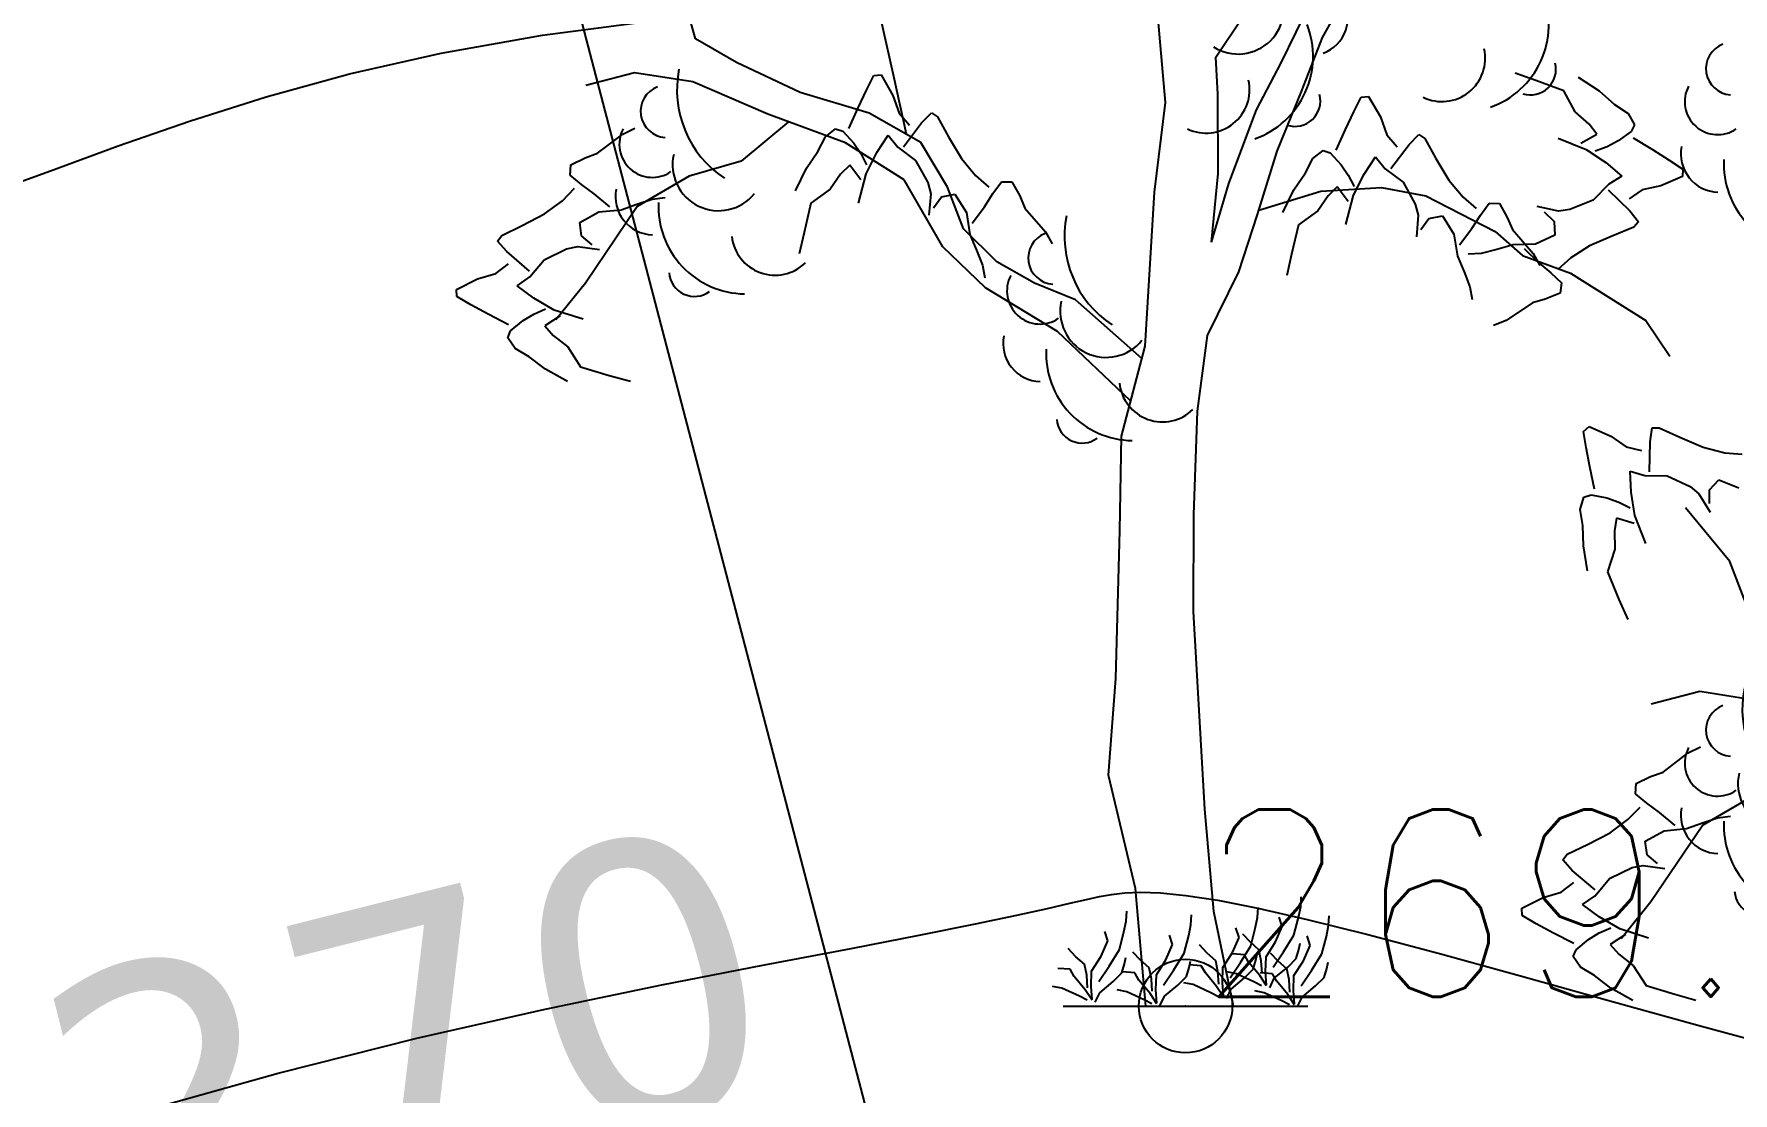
# Model space of a CAD drawing. Header units: millimetres. Extents: x 524954 to 526204, y 9523489 to 9524010.
# Drawn here: x 525499.58 to 525508.67, y 9523564.53 to 9523570.19 of the extents above; entities that cross this region are included whole.
import ezdxf
from ezdxf import colors
from ezdxf.entities.mleader import LeaderData, LeaderLine
from ezdxf.enums import TextEntityAlignment as Align
from ezdxf.math import Vec2, Vec3

# ---------------------------------------------------------------- set-up
doc = ezdxf.new("R2010")
doc.units = ezdxf.units.MM
doc.header["$PDMODE"] = 32
doc.header["$PDSIZE"] = 0.5
doc.linetypes.add('ACAD_ISO12W100', pattern=[21, 12, -3, 0, -3, 0, -3])
for name, color, linetype in [('Arbre', 34, 'ACAD_ISO12W100'), ('CN_01_00', 3, 'Continuous'), ('CN_10_00', 1, 'Continuous'), ('Cotation Courbes de niveau', 7, 'Continuous'), ('ETQ IMPAIR', 7, 'Continuous'), ('ETQ PAIR', 7, 'Continuous'), ('TopoAlt', 3, 'Continuous'), ('TOPOJIS', 7, 'Continuous')]:
    doc.layers.add(name, color=color, linetype=linetype)
doc.styles.add('Simplex 1.0', font='Simplex.shx', dxfattribs={"width": 0.99, "height": 1})
doc.styles.get("Standard").update_dxf_attribs({"font": 'arial.ttf'})
doc.styles.add('Verdana 1.0', font='verdana.ttf', dxfattribs={"width": 0.99, "height": 1})

# ---------------------------------------------------------------- blocks, each defined once
blk = doc.blocks.new('TCPOINT M')
at = {"color": 0}
blk.add_point((0, 0), dxfattribs=at)
at = {"layer": 'TopoAlt', "style": 'Simplex 1.0', "width": 0.99}
blk.add_attdef('ALT', (0.15, 0.15), '', height=1, dxfattribs=at)
blk = doc.blocks.new('v088')
at = {"color": 3, "linetype": 'Continuous'}
for p, q in [((-3.5682, 6.3771), (-3.539, 6.4025)), ((-3.5548, 6.2904), (-3.5682, 6.3771)), ((-3.539, 6.4025), (-3.4232, 6.3514)), ((-3.2129, 6.3221), (-3.2014, 6.3959)), ((-3.2014, 6.3959), (-3.1633, 6.397)), ((-3.1633, 6.397), (-3.053, 6.3458)), ((-3.5355, 6.1876), (-3.5548, 6.2904)), ((-3.4232, 6.3514), (-3.3399, 6.2939)), ((-3.3399, 6.2939), (-3.2577, 6.2746)), ((-3.2164, 6.1615), (-3.2129, 6.3221)), ((-3.053, 6.3458), (-2.929, 6.2922)), ((-2.929, 6.2922), (-2.8139, 6.2629)), ((-3.5103, 6.0686), (-3.5355, 6.1876)), ((-2.8139, 6.2629), (-2.7211, 6.2547)), ((-3.3198, 6.1639), (-3.2403, 6.1417)), ((-3.3139, 6.0525), (-3.3198, 6.1639)), ((-3.2403, 6.1417), (-3.1205, 6.1398)), ((-3.1205, 6.1398), (-2.9991, 6.0834)), ((-2.8952, 6.0647), (-2.845, 6.1178)), ((-2.845, 6.1178), (-2.7377, 6.0747)), ((-3.5861, 5.9603), (-3.5662, 6.0262)), ((-3.5662, 6.0262), (-3.5284, 6.0381)), ((-3.5284, 6.0381), (-3.4436, 6.0215)), ((-3.4436, 6.0215), (-3.3804, 5.9989)), ((-3.3804, 5.9989), (-3.3196, 5.968)), ((-3.294, 5.9279), (-3.3139, 6.0525)), ((-2.9991, 6.0834), (-2.9517, 6.044)), ((-2.9517, 6.044), (-2.8917, 5.945)), ((-2.8958, 5.9912), (-2.8952, 6.0647)), ((-3.5727, 5.8736), (-3.5861, 5.9603)), ((-3.3915, 5.9142), (-3.4031, 5.8459)), ((-3.2981, 5.8843), (-3.3915, 5.9142)), ((-3.2352, 5.7773), (-3.294, 5.9279)), ((-3.5695, 5.7648), (-3.5727, 5.8736)), ((-3.4031, 5.8459), (-3.4003, 5.748)), ((-3.5466, 5.6322), (-3.5695, 5.7648)), ((-3.4003, 5.748), (-3.4403, 5.6271)), ((-3.4403, 5.6271), (-3.3789, 5.4792)), ((-3.3789, 5.4792), (-3.3323, 5.3717)), ((-1.7068, 4.8945), (-1.6668, 4.9726)), ((-1.6668, 4.9726), (-1.6283, 4.976)), ((-1.6283, 4.976), (-1.5645, 4.8667)), ((1.8724, 4.9461), (1.762, 4.9854)), ((2.0224, 4.89), (1.8724, 4.9461)), ((2.0987, 4.9642), (2.2113, 4.8904)), ((-1.7514, 4.7999), (-1.7068, 4.8945)), ((-1.5645, 4.8667), (-1.5307, 4.7714)), ((0.8993, 4.7791), (0.9393, 4.8572)), ((0.9393, 4.8572), (0.9778, 4.8606)), ((0.9778, 4.8606), (1.0416, 4.7513)), ((2.0834, 4.7783), (2.0224, 4.89)), ((2.2113, 4.8904), (2.2929, 4.8185)), ((2.2929, 4.8185), (2.3654, 4.7691)), ((-1.8008, 4.6887), (-1.7514, 4.7999)), ((-1.5307, 4.7714), (-1.4755, 4.7074)), ((-1.4112, 4.7196), (-1.3587, 4.7727)), ((-1.3587, 4.7727), (-1.3272, 4.7513)), ((-1.3272, 4.7513), (-1.2679, 4.6451)), ((0.8546, 4.6845), (0.8993, 4.7791)), ((1.0416, 4.7513), (1.0754, 4.656)), ((2.1569, 4.7135), (2.0834, 4.7783)), ((2.3654, 4.7691), (2.4, 4.7096)), ((-3.1435, 4.5571), (-3.0095, 4.66)), ((-3.0095, 4.66), (-2.9439, 4.6918)), ((-1.9657, 4.5674), (-1.9257, 4.6454)), ((-1.9257, 4.6454), (-1.871, 4.6871)), ((-1.871, 4.6871), (-1.8334, 4.6747)), ((-1.8334, 4.6747), (-1.7744, 4.6115)), ((-1.6512, 4.5605), (-1.5907, 4.6542)), ((-1.5907, 4.6542), (-1.5392, 4.5896)), ((-1.5083, 4.5916), (-1.4112, 4.7196)), ((-1.2679, 4.6451), (-1.1988, 4.529)), ((0.8053, 4.5733), (0.8546, 4.6845)), ((1.0754, 4.656), (1.1306, 4.592)), ((1.1948, 4.6042), (1.2474, 4.6573)), ((1.2474, 4.6573), (1.2789, 4.6359)), ((1.2789, 4.6359), (1.3382, 4.5297)), ((1.9921, 4.6376), (2.1424, 4.5777)), ((2.1133, 4.6106), (2.1989, 4.6584)), ((2.1989, 4.6584), (2.1569, 4.7135)), ((2.383, 4.6739), (2.3129, 4.6232)), ((2.4, 4.7096), (2.383, 4.6739)), ((2.3928, 4.6398), (2.497, 4.577)), ((-3.2101, 4.5328), (-3.1435, 4.5571)), ((-2.0269, 4.4774), (-1.9657, 4.5674)), ((-1.7744, 4.6115), (-1.7365, 4.5561)), ((-1.7365, 4.5561), (-1.7054, 4.4954)), ((-1.7081, 4.4479), (-1.6512, 4.5605)), ((-1.5392, 4.5896), (-1.4434, 4.5178)), ((0.6804, 4.53), (0.7351, 4.5718)), ((0.7351, 4.5718), (0.7727, 4.5593)), ((0.7727, 4.5593), (0.8317, 4.4961)), ((1.0978, 4.4762), (1.1948, 4.6042)), ((2.1424, 4.5777), (2.247, 4.5072)), ((2.2532, 4.5924), (2.1892, 4.5691)), ((2.3129, 4.6232), (2.2532, 4.5924)), ((2.497, 4.577), (2.5853, 4.5209)), ((-3.2911, 4.4407), (-3.2867, 4.4956)), ((-3.2867, 4.4956), (-3.2101, 4.5328)), ((-2.0862, 4.3565), (-2.0269, 4.4774)), ((-1.7952, 4.494), (-1.8447, 4.4455)), ((-1.7371, 4.415), (-1.7952, 4.494)), ((-1.4434, 4.5178), (-1.3781, 4.401)), ((-1.1988, 4.529), (-1.1228, 4.4377)), ((0.5791, 4.362), (0.6404, 4.452)), ((0.6404, 4.452), (0.6804, 4.53)), ((0.8317, 4.4961), (0.8696, 4.4407)), ((0.9549, 4.4451), (1.0154, 4.5388)), ((1.0154, 4.5388), (1.0668, 4.4742)), ((1.0668, 4.4742), (1.1627, 4.4024)), ((1.3382, 4.5297), (1.4072, 4.4136)), ((2.247, 4.5072), (2.3325, 4.4356)), ((2.5853, 4.5209), (2.6578, 4.4715)), ((2.6578, 4.4715), (2.6564, 4.4329)), ((-3.3314, 4.3035), (-3.2664, 4.3702)), ((-3.2303, 4.3905), (-3.2911, 4.4407)), ((-3.1617, 4.3413), (-3.2303, 4.3905)), ((-1.8998, 4.3645), (-2.0031, 4.2901)), ((-1.8447, 4.4455), (-1.8998, 4.3645)), ((-1.7488, 4.2914), (-1.7081, 4.4479)), ((-1.3781, 4.401), (-1.3629, 4.3412)), ((-1.1228, 4.4377), (-1.0524, 4.3767)), ((-1.0302, 4.3418), (-0.9835, 4.4054)), ((-0.9835, 4.4054), (-0.9285, 4.4041)), ((-0.9285, 4.4041), (-0.8869, 4.3298)), ((0.5199, 4.2411), (0.5791, 4.362)), ((0.8109, 4.3786), (0.7614, 4.3301)), ((0.869, 4.2996), (0.8109, 4.3786)), ((0.8696, 4.4407), (0.9007, 4.38)), ((0.898, 4.3325), (0.9549, 4.4451)), ((1.1627, 4.4024), (1.228, 4.2856)), ((1.4072, 4.4136), (1.4833, 4.3223)), ((2.262, 4.3926), (2.1788, 4.3064)), ((2.2601, 4.3616), (2.3751, 4.2494)), ((2.3325, 4.4356), (2.262, 4.3926)), ((2.4412, 4.3615), (2.371, 4.3146)), ((2.5401, 4.3831), (2.4412, 4.3615)), ((2.6564, 4.4329), (2.5401, 4.3831)), ((-3.4268, 4.2328), (-3.3314, 4.3035)), ((-3.0788, 4.2707), (-3.1617, 4.3413)), ((-3.0186, 4.2553), (-2.9333, 4.2859)), ((-2.9333, 4.2859), (-2.8514, 4.3121)), ((-2.8514, 4.3121), (-2.7828, 4.3211)), ((-2.0031, 4.2901), (-2.0401, 4.1343)), ((-1.3629, 4.3412), (-1.3723, 4.2259)), ((-1.3485, 4.2656), (-1.3049, 4.3248)), ((-1.3049, 4.3248), (-1.2331, 4.3384)), ((-1.2331, 4.3384), (-1.1715, 4.2405)), ((-1.1411, 4.1837), (-1.0754, 4.2705)), ((-1.0754, 4.2705), (-1.0302, 4.3418)), ((-0.8869, 4.3298), (-0.8589, 4.2646)), ((0.7614, 4.3301), (0.7063, 4.2491)), ((0.8572, 4.176), (0.898, 4.3325)), ((1.228, 4.2856), (1.2432, 4.2258)), ((1.4833, 4.3223), (1.5536, 4.2613)), ((1.5759, 4.2264), (1.6226, 4.29)), ((1.6226, 4.29), (1.6776, 4.2887)), ((1.6776, 4.2887), (1.7191, 4.2144)), ((1.9936, 4.2484), (1.8803, 4.2721)), ((2.1788, 4.3064), (2.0548, 4.2561)), ((-3.5467, 4.1705), (-3.4268, 4.2328)), ((-3.2386, 4.1877), (-3.1373, 4.2436)), ((-3.2291, 4.1152), (-3.2386, 4.1877)), ((-3.1373, 4.2436), (-3.0186, 4.2553)), ((-1.1715, 4.2405), (-1.153, 4.1227)), ((-0.8589, 4.2646), (-0.7485, 4.1368)), ((0.7063, 4.2491), (0.603, 4.1747)), ((1.2432, 4.2258), (1.2338, 4.1105)), ((1.2576, 4.1502), (1.3011, 4.2094)), ((1.3011, 4.2094), (1.373, 4.223)), ((1.373, 4.223), (1.4346, 4.1251)), ((1.5307, 4.1551), (1.5759, 4.2264)), ((1.7191, 4.2144), (1.7472, 4.1493)), ((1.9168, 4.2436), (1.9701, 4.193)), ((1.9701, 4.193), (1.9747, 4.12)), ((2.0548, 4.2561), (1.9936, 4.2484)), ((2.3751, 4.2494), (2.4212, 4.1906)), ((2.4212, 4.1906), (2.396, 4.1621)), ((-3.6793, 4.0872), (-3.6561, 4.1174)), ((-3.6561, 4.1174), (-3.5467, 4.1705)), ((-3.1725, 4.0683), (-3.2291, 4.1152)), ((-2.0401, 4.1343), (-2.0653, 4.0199)), ((-1.153, 4.1227), (-1.1176, 4.0393)), ((-0.7485, 4.1368), (-0.7129, 4.0731)), ((0.603, 4.1747), (0.566, 4.0189)), ((1.4346, 4.1251), (1.4531, 4.0073)), ((1.465, 4.0683), (1.5307, 4.1551)), ((1.7472, 4.1493), (1.8576, 4.0214)), ((1.9747, 4.12), (1.8699, 4.071)), ((2.2833, 4.1164), (2.1595, 4.0623)), ((2.396, 4.1621), (2.2833, 4.1164)), ((-3.6294, 4.0317), (-3.6793, 4.0872)), ((-3.5071, 3.9275), (-3.6294, 4.0317)), ((-3.4297, 3.988), (-3.3093, 4.0465)), ((-3.3093, 4.0465), (-3.2488, 4.0583)), ((-3.2488, 4.0583), (-3.1342, 4.0423)), ((-1.1176, 4.0393), (-1.0867, 3.9591)), ((0.566, 4.0189), (0.5407, 3.9045)), ((1.4531, 4.0073), (1.4885, 3.9239)), ((1.5801, 4.0219), (1.511, 4.0175)), ((1.6636, 4.0426), (1.5801, 4.0219)), ((1.7506, 4.0673), (1.6636, 4.0426)), ((1.8699, 4.071), (1.7506, 4.0673)), ((1.8097, 4.0479), (1.8877, 3.9719)), ((1.8576, 4.0214), (1.8932, 3.9577)), ((2.0595, 3.9982), (1.9902, 3.936)), ((2.1595, 4.0623), (2.0595, 3.9982)), ((-3.785, 3.8871), (-3.6878, 3.9154)), ((-3.6878, 3.9154), (-3.6208, 3.9668)), ((-3.5069, 3.8964), (-3.4297, 3.988)), ((-1.0867, 3.9591), (-1.0738, 3.891)), ((1.4885, 3.9239), (1.5194, 3.8437)), ((1.8877, 3.9719), (1.9528, 3.9182)), ((1.9528, 3.9182), (2.0102, 3.864)), ((-3.8977, 3.8297), (-3.785, 3.8871)), ((-3.8965, 3.791), (-3.8977, 3.8297)), ((-3.5743, 3.8488), (-3.5069, 3.8964)), ((-3.4842, 3.783), (-3.5743, 3.8488)), ((1.5194, 3.8437), (1.5323, 3.7756)), ((2.0102, 3.864), (2.002, 3.8096)), ((-3.8209, 3.7466), (-3.8965, 3.791)), ((-3.729, 3.6966), (-3.8209, 3.7466)), ((-3.4847, 3.6976), (-3.4223, 3.7252)), ((-3.3751, 3.7197), (-3.4842, 3.783)), ((1.855, 3.7579), (1.7144, 3.6642)), ((1.9231, 3.7776), (1.855, 3.7579)), ((2.002, 3.8096), (1.9231, 3.7776)), ((-3.6208, 3.641), (-3.729, 3.6966)), ((-3.6087, 3.6076), (-3.5422, 3.6629)), ((-3.5422, 3.6629), (-3.4847, 3.6976)), ((-3.3439, 3.6889), (-3.4261, 3.6355)), ((-3.4261, 3.6355), (-3.3805, 3.5833)), ((-3.2212, 3.6701), (-3.3751, 3.7197)), ((1.7144, 3.6642), (1.6468, 3.6368)), ((-3.6232, 3.5708), (-3.6087, 3.6076)), ((-3.5847, 3.5138), (-3.6232, 3.5708)), ((-3.3805, 3.5833), (-3.3028, 3.5236)), ((-3.5091, 3.4694), (-3.5847, 3.5138)), ((-3.4228, 3.4031), (-3.5091, 3.4694)), ((-3.3028, 3.5236), (-3.2344, 3.4162)), ((-3.3055, 3.337), (-3.4228, 3.4031)), ((-3.2344, 3.4162), (-3.081, 3.3703)), ((-3.081, 3.3703), (-2.9682, 3.3386)), ((0.6155, 0.5313), (0.6179, 0.5842)), ((-0.3294, 0.3967), (-0.3173, 0.4544)), ((-0.3173, 0.4544), (-0.3149, 0.5073)), ((0.0288, 0.4351), (0.0313, 0.488)), ((0.3726, 0.4159), (0.3847, 0.4736)), ((0.3847, 0.4736), (0.3871, 0.5265)), ((0.5169, 0.4255), (0.5001, 0.476)), ((0.5794, 0.3798), (0.6034, 0.4736)), ((0.6034, 0.4736), (0.6155, 0.5313)), ((0.7645, 0.4303), (0.7669, 0.4832)), ((-0.4159, 0.3486), (-0.4327, 0.3991)), ((-0.3534, 0.3029), (-0.3294, 0.3967)), ((-0.0697, 0.3294), (-0.0865, 0.3798)), ((-0.0072, 0.2837), (0.0168, 0.3774)), ((0.0168, 0.3774), (0.0288, 0.4351)), ((0.25, 0.2861), (0.2861, 0.3678)), ((0.2861, 0.3678), (0.2693, 0.4183)), ((0.3462, 0.3414), (0.3053, 0.3847)), ((0.3486, 0.3221), (0.3726, 0.4159)), ((0.4808, 0.3438), (0.5169, 0.4255)), ((0.5241, 0.2909), (0.5794, 0.3798)), ((0.6659, 0.3246), (0.6491, 0.375)), ((0.7285, 0.2789), (0.7525, 0.3726)), ((0.7525, 0.3726), (0.7645, 0.4303)), ((-0.5866, 0.2645), (-0.6275, 0.3077)), ((-0.452, 0.2669), (-0.4159, 0.3486)), ((-0.4087, 0.214), (-0.3534, 0.3029)), ((-0.2404, 0.2452), (-0.2813, 0.2885)), ((-0.1058, 0.2476), (-0.0697, 0.3294)), ((-0.0625, 0.1947), (-0.0072, 0.2837)), ((0.1154, 0.2837), (0.0745, 0.327)), ((0.1611, 0.2428), (0.1154, 0.2837)), ((0.1995, 0.2068), (0.25, 0.2861)), ((0.3149, 0.2741), (0.25, 0.2789)), ((0.2933, 0.2332), (0.3486, 0.3221)), ((0.3366, 0.2356), (0.3149, 0.2741)), ((0.3919, 0.3005), (0.3462, 0.3414)), ((0.375, 0.2452), (0.3823, 0.2789)), ((0.4039, 0.2428), (0.3919, 0.3005)), ((0.4303, 0.2645), (0.4808, 0.3438)), ((0.4953, 0.2404), (0.4544, 0.2837)), ((0.4688, 0.2092), (0.5241, 0.2909)), ((0.5914, 0.2548), (0.6058, 0.3029)), ((0.6058, 0.3029), (0.6131, 0.3366)), ((0.6299, 0.2428), (0.6659, 0.3246)), ((0.6732, 0.1899), (0.7285, 0.2789)), ((-0.6179, 0.1971), (-0.6828, 0.2019)), ((-0.5962, 0.1587), (-0.6179, 0.1971)), ((-0.5409, 0.2236), (-0.5866, 0.2645)), ((-0.5289, 0.1659), (-0.5409, 0.2236)), ((-0.5049, 0.1058), (-0.5025, 0.1875)), ((-0.5025, 0.1875), (-0.452, 0.2669)), ((-0.464, 0.1322), (-0.4087, 0.214)), ((-0.3414, 0.1779), (-0.327, 0.226)), ((-0.2717, 0.1779), (-0.3366, 0.1827)), ((-0.327, 0.226), (-0.3197, 0.2596)), ((-0.1947, 0.2043), (-0.2404, 0.2452)), ((-0.1827, 0.1467), (-0.1947, 0.2043)), ((-0.1563, 0.1683), (-0.1058, 0.2476)), ((-0.1178, 0.113), (-0.0625, 0.1947)), ((0.0048, 0.1587), (0.0192, 0.2068)), ((0.0192, 0.2068), (0.0264, 0.2404)), ((0.0841, 0.2164), (0.0192, 0.2212)), ((0.1058, 0.1779), (0.0841, 0.2164)), ((0.1731, 0.1851), (0.1611, 0.2428)), ((0.1779, 0.1178), (0.1731, 0.1851)), ((0.1971, 0.125), (0.1995, 0.2068)), ((0.2717, 0.1731), (0.2212, 0.1827)), ((0.238, 0.1515), (0.2933, 0.2332)), ((0.3149, 0.1515), (0.3606, 0.1971)), ((0.3967, 0.1635), (0.3366, 0.2356)), ((0.3606, 0.1971), (0.375, 0.2452)), ((0.4087, 0.1755), (0.4039, 0.2428)), ((0.4279, 0.1827), (0.4303, 0.2645)), ((0.4327, 0.113), (0.4279, 0.1827)), ((0.4736, 0.1491), (0.5457, 0.2092)), ((0.5409, 0.1995), (0.4953, 0.2404)), ((0.5529, 0.1418), (0.5409, 0.1995)), ((0.5457, 0.2092), (0.5914, 0.2548)), ((0.5794, 0.1635), (0.6299, 0.2428)), ((0.6179, 0.1082), (0.6732, 0.1899)), ((0.7405, 0.1539), (0.7549, 0.2019)), ((0.7549, 0.2019), (0.7621, 0.2356)), ((-0.6611, 0.0962), (-0.7116, 0.1058)), ((-0.5674, 0.0529), (-0.6611, 0.0962)), ((-0.5361, 0.0865), (-0.5962, 0.1587)), ((-0.5241, 0.0986), (-0.5289, 0.1659)), ((-0.5001, 0.0361), (-0.5049, 0.1058)), ((-0.4592, 0.0721), (-0.3871, 0.1322)), ((-0.3871, 0.1322), (-0.3414, 0.1779)), ((-0.25, 0.1394), (-0.2717, 0.1779)), ((-0.1899, 0.0673), (-0.25, 0.1394)), ((-0.1779, 0.0793), (-0.1827, 0.1467)), ((-0.1587, 0.0865), (-0.1563, 0.1683)), ((-0.113, 0.0529), (-0.0409, 0.113)), ((-0.0409, 0.113), (0.0048, 0.1587)), ((0.0409, 0.1154), (-0.0096, 0.125)), ((0.1346, 0.0721), (0.0409, 0.1154)), ((0.1659, 0.1058), (0.1058, 0.1779)), ((0.2019, 0.0505), (0.1659, 0.1058)), ((0.2019, 0.0553), (0.1971, 0.125)), ((0.2188, 0.0409), (0.2428, 0.0914)), ((0.2428, 0.0914), (0.3149, 0.1515)), ((0.3654, 0.1298), (0.2717, 0.1731)), ((0.4063, 0.1082), (0.3654, 0.1298)), ((0.4327, 0.1082), (0.3967, 0.1635)), ((0.464, 0.1731), (0.3991, 0.1779)), ((0.4496, 0.0986), (0.4736, 0.1491)), ((0.4856, 0.1346), (0.464, 0.1731)), ((0.5457, 0.0625), (0.4856, 0.1346)), ((0.5578, 0.0745), (0.5529, 0.1418)), ((0.577, 0.0817), (0.5794, 0.1635)), ((0.6227, 0.0481), (0.6948, 0.1082)), ((0.6948, 0.1082), (0.7405, 0.1539)), ((-0.5265, 0.0313), (-0.5674, 0.0529)), ((-0.5001, 0.0313), (-0.5361, 0.0865)), ((-0.4832, 0.0216), (-0.4592, 0.0721)), ((-0.3149, 0.0769), (-0.3654, 0.0865)), ((-0.2212, 0.0337), (-0.3149, 0.0769)), ((-0.1803, 0.012), (-0.2212, 0.0337)), ((-0.1539, 0.012), (-0.1899, 0.0673)), ((-0.1539, 0.0168), (-0.1587, 0.0865)), ((-0.137, 0.0024), (-0.113, 0.0529)), ((0.1755, 0.0505), (0.1346, 0.0721)), ((0.4207, 0.0721), (0.3702, 0.0817)), ((0.5145, 0.0288), (0.4207, 0.0721)), ((0.5554, 0.0072), (0.5145, 0.0288)), ((0.5818, 0.0072), (0.5457, 0.0625)), ((0.5818, 0.012), (0.577, 0.0817)), ((0.5986, -0.0024), (0.6227, 0.0481))]:
    blk.add_line(p, q, dxfattribs=at)
at = {"linetype": 'Continuous'}
for p, q in [((-2.7868, 5.6812), (-3.0229, 5.9686)), ((-2.7013, 5.4591), (-2.7868, 5.6812)), ((-2.6206, 5.1685), (-2.7013, 5.4591)), ((-0.1073, 4.8293), (-0.1646, 5.4873)), ((0.5102, 5.0412), (0.6713, 5.3679)), ((0.7312, 5.1764), (0.8812, 5.4407)), ((-1.5592, 4.9668), (-1.6346, 5.3011)), ((0.1613, 5.0712), (0.3061, 5.2857)), ((-2.4003, 5.0425), (-2.6206, 5.1685)), ((0.6191, 4.888), (0.7312, 5.1764)), ((-2.0611, 4.8817), (-2.4003, 5.0425)), ((0.1717, 4.8724), (0.1613, 5.0712)), ((0.3786, 4.7897), (0.5102, 5.0412)), ((-2.9464, 4.9876), (-3.2062, 4.92)), ((-2.6344, 4.9381), (-2.9464, 4.9876)), ((-2.2328, 4.7662), (-2.6344, 4.9381)), ((-1.4917, 4.6586), (-1.5592, 4.9668)), ((-1.6919, 4.7713), (-2.0611, 4.8817)), ((-0.1657, 4.3492), (-0.1073, 4.8293)), ((0.1743, 4.4496), (0.1717, 4.8724)), ((0.489, 4.5681), (0.6191, 4.888)), ((-2.1227, 4.7254), (-2.3768, 4.5144)), ((-1.8192, 4.6131), (-2.2328, 4.7662)), ((-1.415, 4.6154), (-1.6919, 4.7713)), ((0.2314, 4.3948), (0.3786, 4.7897)), ((-1.5041, 4.4145), (-1.8192, 4.6131)), ((-1.2732, 4.3758), (-1.415, 4.6154)), ((0.3841, 4.2301), (0.489, 4.5681)), ((-2.3768, 4.5144), (-2.655, 4.434)), ((-2.655, 4.434), (-2.9315, 4.2727)), ((-1.2976, 4.0581), (-1.5041, 4.4145)), ((-1.1877, 4.1537), (-1.2732, 4.3758)), ((0.1384, 4.0819), (0.1743, 4.4496)), ((0.1384, 4.0819), (0.2314, 4.3948)), ((0.7235, 4.3553), (1.0465, 4.3745)), ((1.0465, 4.3745), (1.2838, 4.3297)), ((-2.9315, 4.2727), (-3.209, 3.8627)), ((-0.2169, 3.5272), (-0.1657, 4.3492)), ((0.3911, 4.2526), (0.7235, 4.3553)), ((1.2838, 4.3297), (1.6547, 4.1385)), ((0.2848, 3.9233), (0.3841, 4.2301)), ((-1.0099, 3.9771), (-1.1877, 4.1537)), ((1.6547, 4.1385), (1.8004, 4.0109)), ((-1.0692, 3.839), (-1.2976, 4.0581)), ((1.8004, 4.0109), (2.0573, 3.9168)), ((-0.8085, 3.8631), (-1.0099, 3.9771)), ((0.1177, 3.584), (0.2848, 3.9233)), ((2.0573, 3.9168), (2.4606, 3.664)), ((-3.209, 3.8627), (-3.3666, 3.6666)), ((-0.6849, 3.6045), (-1.0692, 3.839)), ((-0.589, 3.7744), (-0.8085, 3.8631)), ((-0.2343, 3.4611), (-0.589, 3.7744)), ((2.4606, 3.664), (2.589, 3.4739)), ((-0.2941, 3.234), (-0.6849, 3.6045)), ((0.064, 3.1786), (0.1177, 3.584)), ((-0.3436, 3.0457), (-0.2169, 3.5272)), ((0.0445, 2.6247), (0.064, 3.1786)), ((-0.3518, 2.5418), (-0.3436, 3.0457)), ((0.0429, 2.1085), (0.0445, 2.6247)), ((-0.3726, 1.7516), (-0.3518, 2.5418)), ((0.1022, 1.0525), (0.0429, 2.1085)), ((-0.4115, 1.2346), (-0.3726, 1.7516)), ((-0.2683, 0.6281), (-0.4115, 1.2346)), ((0.151, 0.5063), (0.1022, 1.0525)), ((-0.2127, 0), (-0.2683, 0.6281)), ((0.2565, 0), (0.151, 0.5063)), ((-0.6539, 0), (0.6539, 0))]:
    blk.add_line(p, q, dxfattribs=at)
at = {"color": 3, "linetype": 'Continuous'}
for centre, major_axis, start_param, end_param in [((-2.774, 8.3155), (-0.099, 0.099), -0.421529, 2.292047), ((-2.8514, 8.1388), (-0.1246, 0.1246), 0.293965, 2.957824), ((-2.8441, 7.8598), (-0.1445, 0.1445), 0.590553, 2.325666), ((-2.352, 7.8064), (0.3298, 0.3298), 2.307735, 3.914618), ((0.2804, 5.3337), (0.1741, 0.1741), 3.363922, 6.046661), ((0.6642, 5.2834), (-0.1445, 0.1445), 2.713295, 4.448408), ((1.4749, 5.2432), (0.3298, 0.3298), 4.265936, 5.872819), ((0.2152, 5.0749), (-0.3298, 0.3298), 2.69514, 4.302022), ((1.3699, 5.0654), (-0.1641, 0.1641), 1.908121, 4.146545), ((-2.1547, 4.8961), (-0.3995, 0.3995), 0.587708, 1.773422), ((1.844, 5.0056), (-0.0964, 0.0964), 2.051824, 4.174223), ((-2.774, 4.7815), (-0.099, 0.099), -0.421529, 2.292047), ((0.1101, 4.8971), (-0.1641, 0.1641), 1.908121, 4.146545), ((0.5842, 4.8373), (0.0964, 0.0964), 3.62262, 5.745019), ((-2.8514, 4.6047), (-0.1246, 0.1246), 0.293965, 2.957824), ((-2.4968, 4.4965), (0.1741, 0.1741), 2.133893, 4.816631), ((-2.8441, 4.3258), (-0.1445, 0.1445), 0.590553, 2.325666), ((-2.352, 4.2724), (0.3298, 0.3298), 2.307735, 3.914618), ((-0.0823, 4.1124), (0.3995, 0.3995), 2.158504, 3.344219), ((-2.1954, 4.1377), (0.1641, 0.1641), 2.463212, 4.701636), ((-0.7016, 3.9977), (0.099, 0.099), 1.149268, 3.862844), ((-2.6253, 3.929), (0.0964, 0.0964), 2.435534, 4.557933), ((-0.779, 3.821), (0.1246, 0.1246), 1.864761, 4.52862), ((-0.4244, 3.7128), (0.1741, 0.1741), 2.133893, 4.816631), ((-0.7718, 3.542), (-0.1445, 0.1445), 0.590553, 2.325666), ((-0.2796, 3.4886), (0.3298, 0.3298), 2.307735, 3.914618), ((-0.1231, 3.3539), (0.1641, 0.1641), 2.463212, 4.701636), ((-0.5529, 3.1452), (0.0964, 0.0964), 2.435534, 4.557933)]:
    blk.add_ellipse(centre, major_axis=major_axis, ratio=1, start_param=start_param, end_param=end_param, dxfattribs=at)

msp = doc.modelspace()

# ---------------------------------------------------------------- linework, layer by layer
at = {"layer": 'CN_01_00', "elevation": 271, "flags": 128}
msp.add_lwpolyline([(525499.3186, 9523569.3333), (525499.6694, 9523569.4611), (525500.0315, 9523569.5933), (525500.4132, 9523569.7261), (525500.8227, 9523569.8556), (525501.2683, 9523569.9779), (525501.7582, 9523570.0891), (525502.3006, 9523570.1853), (525502.8996, 9523570.2635), (525503.5422, 9523570.324), (525504.211, 9523570.3682), (525504.8888, 9523570.3973), (525505.5584, 9523570.4125), (525506.2025, 9523570.4151), (525506.8038, 9523570.4063), (525507.3451, 9523570.3874), (525507.814, 9523570.3601), (525508.2174, 9523570.3281), (525508.5671, 9523570.2953), (525508.8749, 9523570.266)], dxfattribs=at)
at = {"layer": 'CN_10_00', "elevation": 270, "flags": 128}
msp.add_lwpolyline([(525500.1043, 9523564.4192), (525500.8876, 9523564.6393), (525501.628, 9523564.8255), (525502.315, 9523564.9815), (525502.9382, 9523565.1109), (525503.4872, 9523565.2176), (525503.9514, 9523565.3054), (525504.3243, 9523565.3776), (525504.6149, 9523565.4362), (525504.8358, 9523565.4829), (525504.9999, 9523565.5193), (525505.1199, 9523565.547), (525505.2086, 9523565.5677), (525505.2787, 9523565.5829), (525505.3431, 9523565.5943), (525505.4135, 9523565.6028), (525505.4983, 9523565.6066), (525505.6045, 9523565.6029), (525505.7395, 9523565.5891), (525505.9105, 9523565.5626), (525506.1249, 9523565.5207), (525506.3898, 9523565.4609), (525506.7125, 9523565.3805), (525507.0965, 9523565.2783), (525507.5293, 9523565.1593), (525507.9948, 9523565.0299), (525508.4768, 9523564.8964), (525508.959, 9523564.7653)], dxfattribs=at)

# ---------------------------------------------------------------- block references
at = {"layer": 'Arbre'}
for p in [(525505.739, 9523564.997), (525511.435, 9523561.691)]:
    msp.add_blockref('v088', p, dxfattribs=at)
at = {"layer": 'TOPOJIS'}
ref = msp.add_blockref('TCPOINT M', (525505.7386, 9523564.9975, 269.87), dxfattribs=at)
ref.add_attrib('ALT', '269.87', (525505.7886, 9523565.0475, 269.87), dxfattribs={"layer": 'TopoAlt', "height": 1, "style": 'Simplex 1.0', "width": 0.99})

# ---------------------------------------------------------------- texts
at = {"layer": 'Cotation Courbes de niveau', "style": 'Verdana 1.0', "width": 0.99}
msp.add_text('270', height=1.5, rotation=14.11459, dxfattribs=at).set_placement((525501.5834, 9523564.8143, 270), align=Align.MIDDLE_CENTER)

# ---------------------------------------------------------------- next in the draw order: leaders
at = {"layer": 'ETQ IMPAIR'}
ml = msp.add_multileader_mtext('Standard', dxfattribs=at)
ml.set_content('Bretelle de sortie', color=256)
ml.set_leader_properties()
ml.build(insert=Vec2(0, 0))
ml.multileader.update_dxf_attribs({"has_text_frame": 1, "dogleg_length": 2.5, "arrow_head_size": 3.5})
ctx = ml.context
ctx.base_point, ctx.char_height, ctx.arrow_head_size, ctx.landing_gap_size, ctx.plane_origin, ctx.plane_x_axis, ctx.plane_y_axis = Vec3(525474.1516, 9523564.5654), 3.5, 3.5, 0.8, Vec3(525502.4293, 9523493.0548), Vec3(0.864942, -0.501872), Vec3(0.501872, 0.864942)
ctx.text_align_type = 1
notes = []
notes.append((ctx, [(1, (1, 1, 0), (525471.9893, 9523565.82), (0.864942, -0.501872), 2.5, [(0, [(525489.2386, 9523620.9475)], 0, [])])]))
ctx.mtext.insert, ctx.mtext.text_direction, ctx.mtext.rotation, ctx.mtext.alignment, ctx.mtext.flow_direction = Vec3(525491.3611, 9523556.6362), Vec3(0.864942, -0.501872), 5.757423, 2, 5
ctx.mtext.has_bg_fill, ctx.mtext.bg_color, ctx.mtext.bg_scale_factor, ctx.mtext.bg_transparency, ctx.mtext.use_window_bg_color = 1, -1027028792, 1.5, 0, 1
for ctx, leaders in notes:
    for number, flags, end, landing, length, lines in leaders:
        leader = LeaderData()
        leader.index, (leader.has_last_leader_line, leader.has_dogleg_vector, leader.attachment_direction) = number, flags
        leader.last_leader_point, leader.dogleg_vector, leader.dogleg_length = Vec3(end), Vec3(landing), length
        for number, points, colour, breaks in lines:
            line = LeaderLine()
            line.index, line.vertices, line.color, line.breaks = number, Vec3.list(points), colors.encode_raw_color(colour), breaks
            leader.lines.append(line)
        ctx.leaders.append(leader)

# ---------------------------------------------------------------- next in the draw order: leaders
at = {"layer": 'ETQ PAIR'}
ml = msp.add_multileader_mtext('Standard', dxfattribs=at)
ml.set_content('Bretelle de sortie', color=256)
ml.set_leader_properties()
ml.build(insert=Vec2(0, 0))
ml.multileader.update_dxf_attribs({"has_text_frame": 1, "dogleg_length": 2.5, "arrow_head_size": 3.5})
ctx = ml.context
ctx.base_point, ctx.char_height, ctx.arrow_head_size, ctx.landing_gap_size, ctx.plane_origin, ctx.plane_x_axis, ctx.plane_y_axis = Vec3(525467.9026, 9523544.2721), 3.5, 3.5, 0.8, Vec3(525502.4293, 9523493.0548), Vec3(0.940159, 0.340735), Vec3(-0.340735, 0.940159)
ctx.text_align_type = 1
notes = []
notes.append((ctx, [(0, (1, 1, 0), (525505.7246, 9523557.9797), (-0.940159, -0.340735), 2.5, [(0, [(525489.2386, 9523620.9475)], 0, [])])]))
ctx.mtext.insert, ctx.mtext.text_direction, ctx.mtext.rotation, ctx.mtext.alignment, ctx.mtext.flow_direction = Vec3(525485.0324, 9523552.3722), Vec3(0.940159, 0.340735), 0.347698, 2, 5
ctx.mtext.has_bg_fill, ctx.mtext.bg_color, ctx.mtext.bg_scale_factor, ctx.mtext.bg_transparency, ctx.mtext.use_window_bg_color = 1, -1027028792, 1.5, 0, 1
for ctx, leaders in notes:
    for number, flags, end, landing, length, lines in leaders:
        leader = LeaderData()
        leader.index, (leader.has_last_leader_line, leader.has_dogleg_vector, leader.attachment_direction) = number, flags
        leader.last_leader_point, leader.dogleg_vector, leader.dogleg_length = Vec3(end), Vec3(landing), length
        for number, points, colour, breaks in lines:
            line = LeaderLine()
            line.index, line.vertices, line.color, line.breaks = number, Vec3.list(points), colors.encode_raw_color(colour), breaks
            leader.lines.append(line)
        ctx.leaders.append(leader)

doc.saveas('drawing.dxf')
